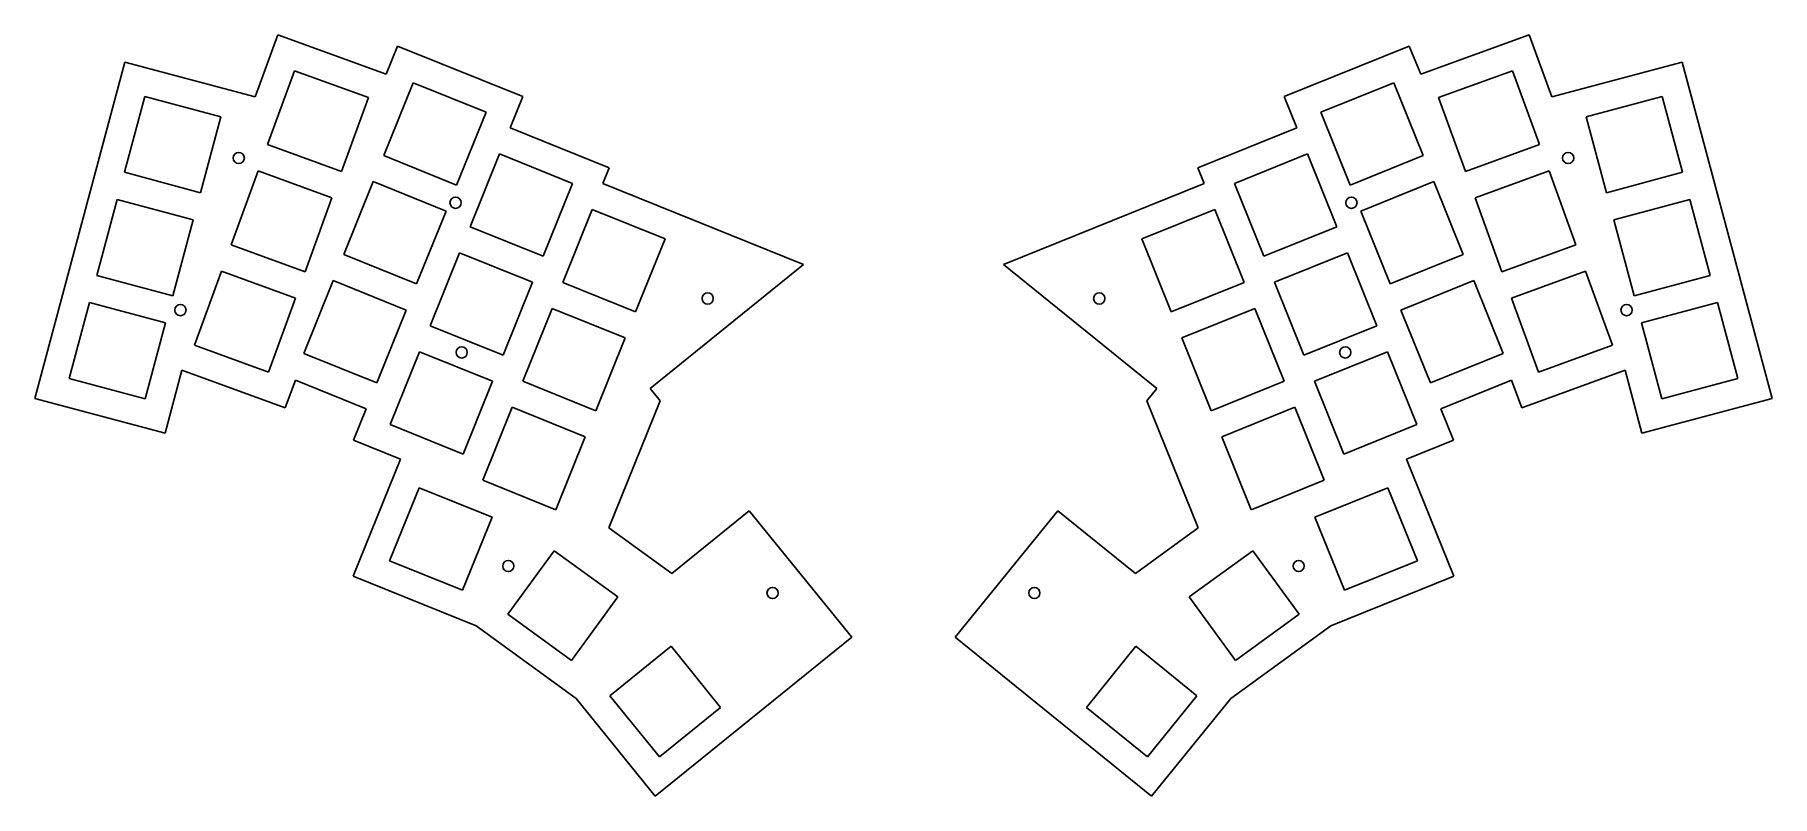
# Model space of a CAD drawing. Header units: millimetres. Extents: x -15 to 295, y -79 to 56.
import ezdxf

# ---------------------------------------------------------------- set-up
doc = ezdxf.new("R2010")
doc.units = ezdxf.units.MM

msp = doc.modelspace()

# ---------------------------------------------------------------- linework, layer by layer
for p, q in [((24.52, 45.19), (28.55, 56.27)), ((28.55, 56.27), (47.87, 49.23)), ((231.96, 49.23), (251.29, 56.27)), ((251.29, 56.27), (255.32, 45.19)), ((47.87, 49.23), (49.89, 54.23)), ((49.89, 54.23), (72.15, 45.24)), ((207.69, 45.24), (229.94, 54.23)), ((229.94, 54.23), (231.96, 49.23)), ((-14.7, -8.49), (1.35, 51.4)), ((1.35, 51.4), (24.52, 45.19)), ((31.54, 49.86), (26.75, 36.7)), ((44.69, 45.07), (31.54, 49.86)), ((248.3, 49.86), (235.14, 45.07)), ((253.09, 36.7), (248.3, 49.86)), ((255.32, 45.19), (278.49, 51.4)), ((278.49, 51.4), (294.53, -8.49)), ((52.66, 47.72), (47.41, 34.74)), ((65.64, 42.48), (52.66, 47.72)), ((227.18, 47.72), (214.2, 42.48)), ((232.42, 34.74), (227.18, 47.72)), ((4.89, 45.28), (1.26, 31.76)), ((18.41, 41.65), (4.89, 45.28)), ((39.9, 31.91), (44.69, 45.07)), ((72.15, 45.24), (69.9, 39.68)), ((209.94, 39.68), (207.69, 45.24)), ((235.14, 45.07), (239.93, 31.91)), ((274.95, 45.28), (261.43, 41.65)), ((278.57, 31.76), (274.95, 45.28)), ((14.78, 28.13), (18.41, 41.65)), ((60.39, 29.5), (65.64, 42.48)), ((214.2, 42.48), (219.44, 29.5)), ((261.43, 41.65), (265.05, 28.13)), ((69.9, 39.68), (87.51, 32.56)), ((192.32, 32.56), (209.94, 39.68)), ((26.75, 36.7), (39.9, 31.91)), ((47.41, 34.74), (60.39, 29.5)), ((68.02, 35.04), (62.78, 22.06)), ((81.01, 29.8), (68.02, 35.04)), ((211.81, 35.04), (198.83, 29.8)), ((217.06, 22.06), (211.81, 35.04)), ((219.44, 29.5), (232.42, 34.74)), ((239.93, 31.91), (253.09, 36.7)), ((1.26, 31.76), (14.78, 28.13)), ((25.04, 32), (20.25, 18.85)), ((38.19, 27.21), (25.04, 32)), ((87.51, 32.56), (86.39, 29.78)), ((193.44, 29.78), (192.32, 32.56)), ((254.8, 32), (241.64, 27.21)), ((259.58, 18.85), (254.8, 32)), ((265.05, 28.13), (278.57, 31.76)), ((45.54, 30.11), (40.29, 17.13)), ((58.52, 24.86), (45.54, 30.11)), ((75.76, 16.82), (81.01, 29.8)), ((86.39, 29.78), (122.12, 15.34)), ((157.71, 15.34), (193.44, 29.78)), ((198.83, 29.8), (204.07, 16.82)), ((234.3, 30.11), (221.32, 24.86)), ((239.54, 17.13), (234.3, 30.11)), ((-0.03, 26.93), (-3.66, 13.4)), ((13.49, 23.3), (-0.03, 26.93)), ((33.41, 14.06), (38.19, 27.21)), ((53.27, 11.88), (58.52, 24.86)), ((84.52, 25.14), (79.27, 12.16)), ((97.5, 19.9), (84.52, 25.14)), ((195.32, 25.14), (182.34, 19.9)), ((200.56, 12.16), (195.32, 25.14)), ((221.32, 24.86), (226.56, 11.88)), ((241.64, 27.21), (246.43, 14.06)), ((279.87, 26.93), (266.34, 23.3)), ((283.49, 13.4), (279.87, 26.93)), ((9.87, 9.78), (13.49, 23.3)), ((62.78, 22.06), (75.76, 16.82)), ((204.07, 16.82), (217.06, 22.06)), ((266.34, 23.3), (269.97, 9.78)), ((20.25, 18.85), (33.41, 14.06)), ((92.25, 6.92), (97.5, 19.9)), ((182.34, 19.9), (187.58, 6.92)), ((246.43, 14.06), (259.58, 18.85)), ((40.29, 17.13), (53.27, 11.88)), ((60.91, 17.43), (55.66, 4.44)), ((73.89, 12.18), (60.91, 17.43)), ((218.93, 17.43), (205.95, 12.18)), ((224.17, 4.44), (218.93, 17.43)), ((226.56, 11.88), (239.54, 17.13)), ((-3.66, 13.4), (9.87, 9.78)), ((18.54, 14.15), (13.75, 0.99)), ((31.7, 9.36), (18.54, 14.15)), ((38.42, 12.49), (33.18, -0.49)), ((51.4, 7.24), (38.42, 12.49)), ((122.12, 15.34), (94.85, -6.74)), ((184.98, -6.74), (157.71, 15.34)), ((241.41, 12.49), (228.43, 7.24)), ((246.66, -0.49), (241.41, 12.49)), ((261.29, 14.15), (248.14, 9.36)), ((266.08, 0.99), (261.29, 14.15)), ((269.97, 9.78), (283.49, 13.4)), ((26.91, -3.8), (31.7, 9.36)), ((68.64, -0.8), (73.89, 12.18)), ((79.27, 12.16), (92.25, 6.92)), ((187.58, 6.92), (200.56, 12.16)), ((205.95, 12.18), (211.19, -0.8)), ((248.14, 9.36), (252.93, -3.8)), ((-4.95, 8.57), (-8.57, -4.95)), ((8.57, 4.95), (-4.95, 8.57)), ((46.16, -5.74), (51.4, 7.24)), ((77.4, 7.53), (72.16, -5.45)), ((90.38, 2.28), (77.4, 7.53)), ((202.44, 7.53), (189.45, 2.28)), ((207.68, -5.45), (202.44, 7.53)), ((228.43, 7.24), (233.68, -5.74)), ((284.78, 8.57), (271.26, 4.95)), ((288.41, -4.95), (284.78, 8.57)), ((4.95, -8.57), (8.57, 4.95)), ((55.66, 4.44), (68.64, -0.8)), ((211.19, -0.8), (224.17, 4.44)), ((271.26, 4.95), (274.89, -8.57)), ((13.75, 0.99), (26.91, -3.8)), ((85.14, -10.7), (90.38, 2.28)), ((189.45, 2.28), (194.7, -10.7)), ((252.93, -3.8), (266.08, 0.99)), ((33.18, -0.49), (46.16, -5.74)), ((53.79, -0.19), (48.55, -13.17)), ((66.77, -5.44), (53.79, -0.19)), ((226.05, -0.19), (213.07, -5.44)), ((231.29, -13.17), (226.05, -0.19)), ((233.68, -5.74), (246.66, -0.49)), ((-8.57, -4.95), (4.95, -8.57)), ((11.48, -3.5), (8.49, -14.7)), ((11.48, -3.5), (29.9, -10.2)), ((31.69, -5.28), (29.9, -10.2)), ((31.69, -5.28), (44.28, -10.37)), ((61.53, -18.42), (66.77, -5.44)), ((72.16, -5.45), (85.14, -10.7)), ((194.7, -10.7), (207.68, -5.45)), ((213.07, -5.44), (218.31, -18.42)), ((235.55, -10.37), (248.15, -5.28)), ((249.94, -10.2), (248.15, -5.28)), ((249.94, -10.2), (268.35, -3.5)), ((271.35, -14.7), (268.35, -3.5)), ((274.89, -8.57), (288.41, -4.95)), ((-14.7, -8.49), (8.49, -14.7)), ((87.49, -31.58), (96.63, -8.94)), ((94.85, -6.74), (96.63, -8.94)), ((183.2, -8.94), (184.98, -6.74)), ((183.2, -8.94), (192.35, -31.58)), ((271.35, -14.7), (294.53, -8.49)), ((42.04, -15.93), (44.28, -10.37)), ((70.28, -10.09), (65.04, -23.07)), ((83.26, -15.33), (70.28, -10.09)), ((209.55, -10.09), (196.57, -15.33)), ((214.8, -23.07), (209.55, -10.09)), ((235.55, -10.37), (237.8, -15.93)), ((48.55, -13.17), (61.53, -18.42)), ((78.02, -28.32), (83.26, -15.33)), ((196.57, -15.33), (201.82, -28.32)), ((218.31, -18.42), (231.29, -13.17)), ((50.38, -19.31), (42.04, -15.93)), ((237.8, -15.93), (229.45, -19.31)), ((41.95, -40.17), (50.38, -19.31)), ((229.45, -19.31), (237.88, -40.17)), ((53.71, -24.42), (48.46, -37.4)), ((66.69, -29.67), (53.71, -24.42)), ((65.04, -23.07), (78.02, -28.32)), ((201.82, -28.32), (214.8, -23.07)), ((226.13, -24.42), (213.15, -29.67)), ((231.37, -37.4), (226.13, -24.42)), ((61.44, -42.65), (66.69, -29.67)), ((98.66, -39.69), (112.47, -28.5)), ((112.47, -28.5), (130.72, -51.04)), ((149.11, -51.04), (167.36, -28.5)), ((167.36, -28.5), (181.18, -39.69)), ((213.15, -29.67), (218.39, -42.65)), ((87.49, -31.58), (98.66, -39.69)), ((181.18, -39.69), (192.35, -31.58)), ((77.74, -35.62), (69.51, -46.95)), ((89.07, -43.85), (77.74, -35.62)), ((202.09, -35.62), (190.77, -43.85)), ((210.32, -46.95), (202.09, -35.62)), ((41.95, -40.17), (63.85, -49.02)), ((48.46, -37.4), (61.44, -42.65)), ((215.98, -49.02), (237.88, -40.17)), ((218.39, -42.65), (231.37, -37.4)), ((80.84, -55.18), (89.07, -43.85)), ((190.77, -43.85), (198.99, -55.18)), ((63.85, -49.02), (81.66, -61.95)), ((69.51, -46.95), (80.84, -55.18)), ((198.18, -61.95), (215.98, -49.02)), ((198.99, -55.18), (210.32, -46.95)), ((95.75, -79.36), (130.72, -51.04)), ((149.11, -51.04), (184.08, -79.36)), ((98.56, -52.64), (87.68, -61.45)), ((107.37, -63.52), (98.56, -52.64)), ((181.27, -52.64), (172.46, -63.52)), ((192.15, -61.45), (181.27, -52.64)), ((87.68, -61.45), (96.49, -72.33)), ((183.34, -72.33), (192.15, -61.45)), ((81.66, -61.95), (95.75, -79.36)), ((96.49, -72.33), (107.37, -63.52)), ((172.46, -63.52), (183.34, -72.33)), ((184.08, -79.36), (198.18, -61.95))]:
    msp.add_line(p, q)
for centre in [(21.62, 34.31), (258.21, 34.31), (60.2, 26.34), (219.64, 26.34), (105.07, 9.29), (174.76, 9.29), (11.23, 7.23), (268.6, 7.23), (61.29, -0.31), (218.54, -0.31), (69.58, -38.35), (210.25, -38.35), (116.62, -43.16), (163.21, -43.16)]:
    msp.add_circle(centre, 1)

doc.saveas('drawing.dxf')
